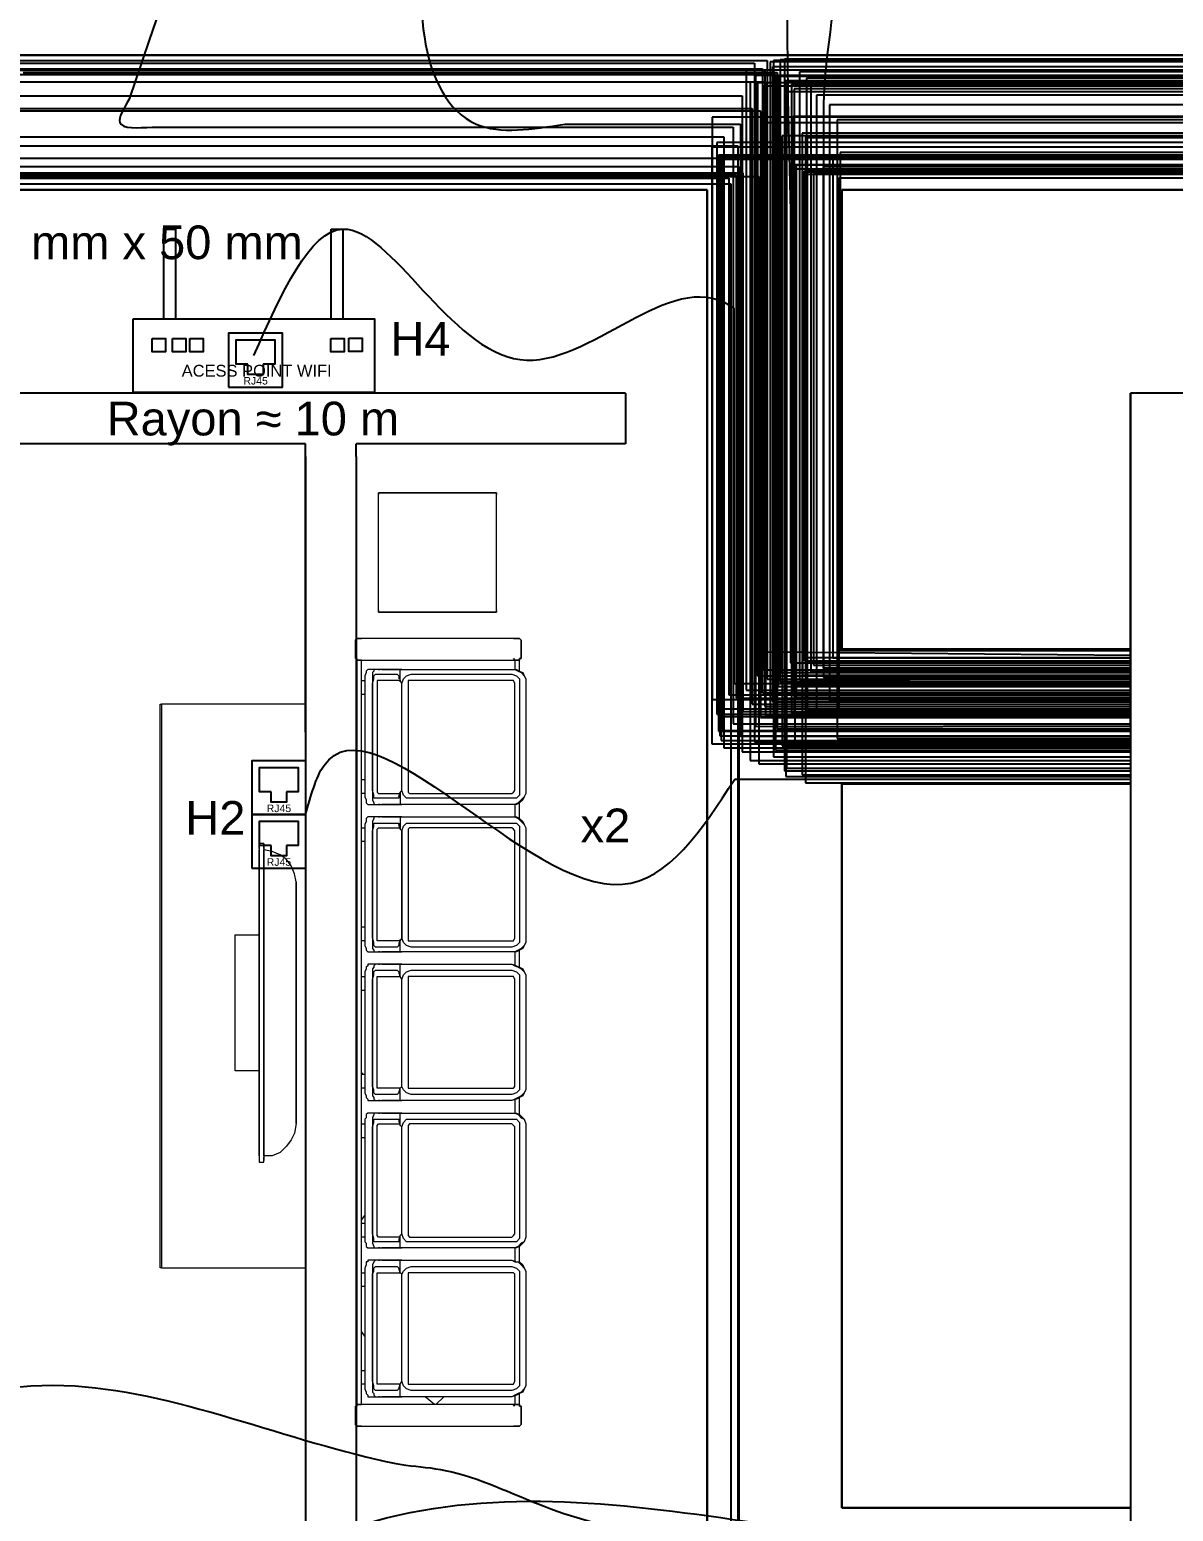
# Model space of a CAD drawing. Header units: metres. Extents: x 131 to 1703, y 190 to 2058.
# Drawn here: x 1481.935 to 1485.332, y 1995.374 to 1999.772 of the extents above; entities that cross this region are included whole.
import ezdxf

# ---------------------------------------------------------------- set-up
doc = ezdxf.new("R2010")
doc.units = ezdxf.units.M
for name, color, linetype in [('Cables des caméras IP', 3, 'Continuous'), ('Cables Lecteur de badge et autres', 7, 'Continuous'), ("Cables Point D'access", 7, 'Continuous'), ('Cables RJ45', 7, 'Continuous'), ('Mobilier', 7, 'Continuous'), ('Murs', 7, 'Continuous'), ("Point D'access Wi-FI", 7, 'Continuous'), ('Prise RJ45', 7, 'Continuous')]:
    doc.layers.add(name, color=color, linetype=linetype)
doc.layers.add('Chemin de cable', color=7, linetype='Continuous', lineweight=30)
doc.styles.get("Standard").update_dxf_attribs({"font": 'arial.ttf'})

# ---------------------------------------------------------------- blocks, each defined once
blk = doc.blocks.new('Television 1')
at = {"layer": 'Mobilier', "lineweight": 9}
for points in [[(4.5444, 9.0129), (4.5427, 9.0129), (4.5427, 9.5995), (4.5444, 9.5995), (4.5444, 9.0129), (4.6944, 9.0129), (4.6944, 9.5995), (4.5444, 9.5995)], [(4.651, 9.4545), (4.646, 9.4545)], [(4.646, 9.4495), (4.646, 9.4512), (4.646, 9.4529), (4.646, 9.4545), (4.646, 9.4529), (4.646, 9.4512), (4.646, 9.4495), (4.646, 9.1279), (4.646, 9.1262), (4.646, 9.1245), (4.646, 9.1229), (4.651, 9.1229), (4.651, 9.1245), (4.651, 9.1262), (4.651, 9.1279), (4.651, 9.1262), (4.651, 9.1245)], [(4.646, 9.1295), (4.646, 9.4479)], [(4.646, 9.4479), (4.646, 9.4479)], [(4.651, 9.4495), (4.651, 9.4512), (4.651, 9.4529), (4.651, 9.4545), (4.651, 9.4529), (4.651, 9.4512), (4.651, 9.4495), (4.651, 9.1279)], [(4.6844, 9.4145), (4.6827, 9.4229), (4.6794, 9.4312), (4.6744, 9.4379), (4.6677, 9.4429), (4.6594, 9.4462), (4.651, 9.4479)], [(4.646, 9.1479), (4.646, 9.4295)], [(4.646, 9.2179), (4.621, 9.2179), (4.621, 9.3595), (4.646, 9.3595)], [(4.6844, 9.1629), (4.6827, 9.1529), (4.6794, 9.1462), (4.6744, 9.1395), (4.6677, 9.1329), (4.6594, 9.1295), (4.651, 9.1295)], [(4.646, 9.1295), (4.646, 9.1295)], [(4.646, 9.1279), (4.646, 9.1262), (4.646, 9.1245)]]:
    blk.add_lwpolyline(points, dxfattribs=at)
for points in [[(4.651, 9.4479), (4.651, 9.1295)], [(4.6844, 9.4145), (4.6844, 9.1629)]]:
    blk.add_lwpolyline(points, close=True, dxfattribs=at)
blk = doc.blocks.new('longue chaise')
at = {"layer": 'Mobilier', "lineweight": 9}
for points in [[(1455.1709, 2001.4745), (1455.1709, 2001.4729), (1455.2975, 2001.4729), (1455.2975, 2001.6012), (1455.1709, 2001.6012), (1455.1709, 2001.5995)], [(1455.2975, 2001.4745), (1455.2975, 2001.4729), (1455.1709, 2001.4729), (1455.1709, 2001.6012), (1455.2975, 2001.6012), (1455.2975, 2001.5995)], [(1455.1459, 2001.4412), (1455.1459, 2001.4245), (1455.1459, 2001.4412), (1455.1459, 2001.4429), (1455.1475, 2001.4445), (1455.1492, 2001.4445), (1455.1509, 2001.4445), (1455.1525, 2001.4445), (1455.1509, 2001.4445), (1455.1492, 2001.4445), (1455.1475, 2001.4445), (1455.1459, 2001.4429), (1455.1459, 2001.4412), (1455.1459, 2001.4245), (1455.1459, 2001.4229), (1455.1475, 2001.4229), (1455.1475, 2001.4212), (1455.1492, 2001.4212), (1455.1509, 2001.4212), (1455.1525, 2001.4212), (1455.1509, 2001.4212), (1455.1525, 2001.4212), (1455.1575, 2001.4212), (1455.1642, 2001.4212), (1455.1675, 2001.4212), (1455.2459, 2001.4212), (1455.2542, 2001.4212), (1455.2559, 2001.4212), (1455.3109, 2001.4212), (1455.3159, 2001.4212), (1455.3192, 2001.4212), (1455.3209, 2001.4212)], [(1455.3192, 2001.4445), (1455.3175, 2001.4445), (1455.3125, 2001.4445), (1455.3109, 2001.4445), (1455.2559, 2001.4445), (1455.2475, 2001.4445), (1455.2459, 2001.4445), (1455.1675, 2001.4445), (1455.1609, 2001.4445), (1455.1542, 2001.4445), (1455.1509, 2001.4445)], [(1455.3242, 2001.4412), (1455.3242, 2001.4245), (1455.3242, 2001.4229), (1455.3225, 2001.4229), (1455.3225, 2001.4212), (1455.3209, 2001.4212), (1455.3192, 2001.4212), (1455.3175, 2001.4212), (1455.3159, 2001.4229), (1455.3175, 2001.4212), (1455.3192, 2001.4212), (1455.3209, 2001.4212), (1455.3225, 2001.4212), (1455.3225, 2001.4229), (1455.3242, 2001.4229), (1455.3242, 2001.4245), (1455.3242, 2001.4412), (1455.3242, 2001.4429), (1455.3225, 2001.4445), (1455.3209, 2001.4445), (1455.3192, 2001.4445), (1455.3175, 2001.4445), (1455.3159, 2001.4445), (1455.3175, 2001.4445), (1455.3192, 2001.4445), (1455.3209, 2001.4445), (1455.3225, 2001.4445), (1455.3242, 2001.4429), (1455.3242, 2001.4412), (1455.3242, 2001.4245)], [(1455.1492, 2001.4212), (1455.1475, 2001.4212), (1455.1475, 2001.4229), (1455.1459, 2001.4229), (1455.1459, 2001.4245)], [(1455.3209, 2000.6212), (1455.3192, 2000.6212), (1455.3175, 2000.6212), (1455.3125, 2000.6212), (1455.3109, 2000.6212), (1455.2559, 2000.6212), (1455.2475, 2000.6212), (1455.2459, 2000.6212), (1455.1675, 2000.6212), (1455.1609, 2000.6212), (1455.1542, 2000.6212), (1455.1509, 2000.6212), (1455.1525, 2000.6212), (1455.1525, 2001.4212), (1455.1509, 2001.4212), (1455.1492, 2001.4212), (1455.1475, 2001.4212), (1455.1475, 2000.6212), (1455.1492, 2000.6212), (1455.1509, 2000.6212), (1455.1525, 2000.6212), (1455.1509, 2000.6212), (1455.1492, 2000.6212)], [(1455.3225, 2001.4095), (1455.3225, 2001.4212), (1455.3209, 2001.4212), (1455.3192, 2001.4212), (1455.3175, 2001.4212), (1455.3175, 2001.4112)], [(1455.1559, 2001.3845), (1455.1525, 2001.3845), (1455.1525, 2001.3995), (1455.1559, 2001.3995)], [(1455.1875, 2001.4112), (1455.1909, 2001.4112), (1455.1942, 2001.4112), (1455.1675, 2001.4112), (1455.1592, 2001.4112), (1455.1575, 2001.4095), (1455.1575, 2001.4079), (1455.1559, 2001.4045), (1455.1559, 2001.4012), (1455.1559, 2001.3962), (1455.1559, 2001.2812), (1455.1559, 2001.2779), (1455.1559, 2001.2745), (1455.1575, 2001.2712), (1455.1575, 2001.2679), (1455.1592, 2001.2662), (1455.1675, 2001.2662), (1455.1942, 2001.2662), (1455.1909, 2001.2662), (1455.1875, 2001.2662)], [(1455.1675, 2001.4112), (1455.1659, 2001.4112), (1455.1659, 2001.4095), (1455.1642, 2001.4079), (1455.1642, 2001.4045), (1455.1642, 2001.4012), (1455.1642, 2001.3962), (1455.1642, 2001.2812), (1455.1642, 2001.3962), (1455.1659, 2001.4012), (1455.1659, 2001.4045), (1455.1675, 2001.4062), (1455.1909, 2001.4062), (1455.1925, 2001.4045), (1455.1925, 2001.4012)], [(1455.1925, 2001.4045), (1455.1942, 2001.3995), (1455.1709, 2001.3995), (1455.1692, 2001.3995), (1455.1692, 2001.3962), (1455.1692, 2001.2812), (1455.1692, 2001.2795), (1455.1709, 2001.2779), (1455.1942, 2001.2779), (1455.1942, 2001.2795), (1455.1959, 2001.2812), (1455.1959, 2001.3962), (1455.1942, 2001.3995)], [(1455.1959, 2001.4112), (1455.1909, 2001.4112), (1455.1842, 2001.4112), (1455.1792, 2001.4112), (1455.1742, 2001.4112), (1455.1709, 2001.4112), (1455.1725, 2001.4112)], [(1455.1742, 2001.4112), (1455.1775, 2001.4112), (1455.1825, 2001.4112), (1455.1842, 2001.4112), (1455.1859, 2001.4112)], [(1455.1825, 2001.4112), (1455.1792, 2001.4112), (1455.1809, 2001.4112), (1455.1842, 2001.4112), (1455.1875, 2001.4112), (1455.1909, 2001.4112), (1455.1959, 2001.4112), (1455.3142, 2001.4112), (1455.3175, 2001.4112), (1455.3209, 2001.4095), (1455.3242, 2001.4079), (1455.3275, 2001.4045), (1455.3292, 2001.4012), (1455.3292, 2001.3962), (1455.3292, 2001.2812), (1455.3292, 2001.2779), (1455.3275, 2001.2745), (1455.3259, 2001.2712), (1455.3225, 2001.2679), (1455.3192, 2001.2662), (1455.3142, 2001.2662)], [(1455.1942, 2001.3979), (1455.1942, 2001.4112)], [(1455.3142, 2001.4112), (1455.3192, 2001.4112), (1455.3225, 2001.4095), (1455.3259, 2001.4079), (1455.3275, 2001.4045), (1455.3292, 2001.4012), (1455.3292, 2001.3962), (1455.3292, 2001.2812), (1455.3292, 2001.2779), (1455.3275, 2001.2745), (1455.3242, 2001.2712), (1455.3209, 2001.2679), (1455.3175, 2001.2662), (1455.3142, 2001.2662), (1455.1959, 2001.2662)], [(1455.3142, 2001.4112), (1455.3142, 2001.4112)], [(1455.1559, 2001.2779), (1455.1525, 2001.2779), (1455.1525, 2001.2929), (1455.1559, 2001.2929)], [(1455.1925, 2001.2762), (1455.1925, 2001.2745), (1455.1925, 2001.2729), (1455.1909, 2001.2729), (1455.1675, 2001.2729), (1455.1659, 2001.2729), (1455.1659, 2001.2762), (1455.1642, 2001.2812), (1455.1642, 2001.2779), (1455.1642, 2001.2745), (1455.1642, 2001.2712), (1455.1659, 2001.2679), (1455.1659, 2001.2662), (1455.1675, 2001.2662)], [(1455.1925, 2001.2745), (1455.1942, 2001.2795), (1455.1942, 2001.2662)], [(1455.3225, 2001.2495), (1455.3225, 2001.2695)], [(1455.1875, 2001.2529), (1455.1909, 2001.2529), (1455.1942, 2001.2529), (1455.1675, 2001.2529), (1455.1592, 2001.2529), (1455.1575, 2001.2512), (1455.1575, 2001.2479), (1455.1559, 2001.2445), (1455.1559, 2001.2412), (1455.1559, 2001.2379), (1455.1559, 2001.1229), (1455.1559, 2001.1179), (1455.1559, 2001.1145), (1455.1575, 2001.1112), (1455.1575, 2001.1095), (1455.1592, 2001.1079), (1455.1675, 2001.1079), (1455.1942, 2001.1079), (1455.1909, 2001.1079), (1455.1875, 2001.1079)], [(1455.1675, 2001.2529), (1455.1659, 2001.2529), (1455.1659, 2001.2512), (1455.1642, 2001.2479), (1455.1642, 2001.2445), (1455.1642, 2001.2412), (1455.1642, 2001.2379), (1455.1642, 2001.1229), (1455.1642, 2001.2379), (1455.1659, 2001.2429), (1455.1659, 2001.2462), (1455.1675, 2001.2462), (1455.1909, 2001.2462), (1455.1925, 2001.2462), (1455.1925, 2001.2445), (1455.1925, 2001.2429)], [(1455.1725, 2001.2662), (1455.1709, 2001.2662), (1455.1742, 2001.2662), (1455.1792, 2001.2662), (1455.1842, 2001.2662), (1455.1909, 2001.2662), (1455.1959, 2001.2662), (1455.1909, 2001.2662), (1455.1875, 2001.2662), (1455.1842, 2001.2662), (1455.1809, 2001.2662), (1455.1792, 2001.2662), (1455.1825, 2001.2662)], [(1455.1959, 2001.2529), (1455.1909, 2001.2529), (1455.1842, 2001.2529), (1455.1792, 2001.2529), (1455.1742, 2001.2529), (1455.1709, 2001.2529), (1455.1725, 2001.2529)], [(1455.1859, 2001.2662), (1455.1842, 2001.2662), (1455.1825, 2001.2662), (1455.1775, 2001.2662), (1455.1742, 2001.2662)], [(1455.1742, 2001.2529), (1455.1775, 2001.2529), (1455.1825, 2001.2529), (1455.1842, 2001.2529), (1455.1859, 2001.2529)], [(1455.1825, 2001.2529), (1455.1792, 2001.2529), (1455.1809, 2001.2529), (1455.1842, 2001.2529), (1455.1875, 2001.2529), (1455.1909, 2001.2529), (1455.1959, 2001.2529), (1455.3142, 2001.2529), (1455.3175, 2001.2529), (1455.3209, 2001.2512), (1455.3242, 2001.2479), (1455.3275, 2001.2445), (1455.3292, 2001.2412), (1455.3292, 2001.2379), (1455.3292, 2001.1229), (1455.3292, 2001.1179), (1455.3275, 2001.1145), (1455.3259, 2001.1112), (1455.3225, 2001.1095), (1455.3192, 2001.1079), (1455.3142, 2001.1079)], [(1455.1942, 2001.2529), (1455.1942, 2001.2395), (1455.1925, 2001.2445)], [(1455.3142, 2001.2529), (1455.3192, 2001.2529), (1455.3225, 2001.2512), (1455.3259, 2001.2479), (1455.3275, 2001.2445), (1455.3292, 2001.2412), (1455.3292, 2001.2379), (1455.3292, 2001.1229), (1455.3292, 2001.1179), (1455.3275, 2001.1145), (1455.3242, 2001.1112), (1455.3209, 2001.1095), (1455.3175, 2001.1079), (1455.3142, 2001.1079), (1455.1959, 2001.1079)], [(1455.3142, 2001.2662), (1455.3142, 2001.2662)], [(1455.3142, 2001.2529), (1455.3142, 2001.2529)], [(1455.3175, 2001.2662), (1455.3175, 2001.2529)], [(1455.1559, 2001.2262), (1455.1525, 2001.2262), (1455.1525, 2001.2412), (1455.1559, 2001.2412)], [(1455.1925, 2001.1145), (1455.1942, 2001.1195), (1455.1709, 2001.1195), (1455.1692, 2001.1195), (1455.1692, 2001.1229), (1455.1692, 2001.2379), (1455.1692, 2001.2395), (1455.1709, 2001.2412), (1455.1942, 2001.2412), (1455.1942, 2001.2395), (1455.1959, 2001.2379), (1455.1959, 2001.1229), (1455.1942, 2001.1195)], [(1455.1559, 2001.1195), (1455.1525, 2001.1195), (1455.1525, 2001.1345), (1455.1559, 2001.1345)], [(1455.1925, 2001.1179), (1455.1925, 2001.1145), (1455.1909, 2001.1129), (1455.1675, 2001.1129), (1455.1659, 2001.1145), (1455.1659, 2001.1179), (1455.1642, 2001.1229), (1455.1642, 2001.1179), (1455.1642, 2001.1145), (1455.1642, 2001.1112), (1455.1659, 2001.1095), (1455.1659, 2001.1079), (1455.1675, 2001.1079)], [(1455.1942, 2001.1079), (1455.1942, 2001.1212)], [(1455.3225, 2001.0912), (1455.3225, 2001.1095)], [(1455.1875, 2001.0945), (1455.1909, 2001.0945), (1455.1942, 2001.0945), (1455.1675, 2001.0945), (1455.1592, 2001.0945), (1455.1592, 2001.0929), (1455.1575, 2001.0912), (1455.1575, 2001.0895), (1455.1559, 2001.0862), (1455.1559, 2001.0829), (1455.1559, 2001.0779), (1455.1559, 2000.9629), (1455.1559, 2000.9595), (1455.1559, 2000.9562), (1455.1575, 2000.9529), (1455.1575, 2000.9512), (1455.1592, 2000.9495), (1455.1592, 2000.9479), (1455.1675, 2000.9479), (1455.1942, 2000.9479), (1455.1909, 2000.9479), (1455.1875, 2000.9479)], [(1455.1675, 2001.0945), (1455.1659, 2001.0929), (1455.1659, 2001.0912), (1455.1642, 2001.0895), (1455.1642, 2001.0862), (1455.1642, 2001.0829), (1455.1642, 2001.0779), (1455.1642, 2000.9629), (1455.1642, 2001.0779), (1455.1659, 2001.0829), (1455.1659, 2001.0862), (1455.1675, 2001.0879), (1455.1909, 2001.0879), (1455.1925, 2001.0862), (1455.1925, 2001.0845)], [(1455.1925, 2000.9562), (1455.1942, 2000.9612), (1455.1709, 2000.9612), (1455.1692, 2000.9612), (1455.1692, 2000.9629), (1455.1692, 2001.0779), (1455.1692, 2001.0812), (1455.1709, 2001.0812), (1455.1942, 2001.0812), (1455.1942, 2001.0945)], [(1455.1725, 2001.1079), (1455.1709, 2001.1079), (1455.1742, 2001.1079), (1455.1792, 2001.1079), (1455.1842, 2001.1079), (1455.1909, 2001.1079), (1455.1959, 2001.1079), (1455.1909, 2001.1079), (1455.1875, 2001.1079), (1455.1842, 2001.1079), (1455.1809, 2001.1079), (1455.1792, 2001.1079), (1455.1825, 2001.1079)], [(1455.1959, 2001.0945), (1455.1909, 2001.0945), (1455.1842, 2001.0945), (1455.1792, 2001.0945), (1455.1742, 2001.0945), (1455.1709, 2001.0945), (1455.1725, 2001.0945)], [(1455.1859, 2001.1079), (1455.1842, 2001.1079), (1455.1825, 2001.1079), (1455.1775, 2001.1079), (1455.1742, 2001.1079)], [(1455.1742, 2001.0945), (1455.1775, 2001.0945), (1455.1825, 2001.0945), (1455.1842, 2001.0945), (1455.1859, 2001.0945)], [(1455.1825, 2001.0945), (1455.1792, 2001.0945), (1455.1809, 2001.0945), (1455.1842, 2001.0945), (1455.1875, 2001.0945), (1455.1909, 2001.0945), (1455.1959, 2001.0945), (1455.3142, 2001.0945), (1455.3175, 2001.0929), (1455.3209, 2001.0912), (1455.3242, 2001.0895), (1455.3275, 2001.0862), (1455.3292, 2001.0829), (1455.3292, 2001.0779), (1455.3292, 2000.9629), (1455.3292, 2000.9595), (1455.3275, 2000.9562), (1455.3259, 2000.9529), (1455.3225, 2000.9512), (1455.3192, 2000.9495), (1455.3142, 2000.9479)], [(1455.3142, 2001.0945), (1455.3192, 2001.0929), (1455.3225, 2001.0912), (1455.3259, 2001.0895), (1455.3275, 2001.0862), (1455.3292, 2001.0829), (1455.3292, 2001.0779), (1455.3292, 2000.9629), (1455.3292, 2000.9595), (1455.3275, 2000.9562), (1455.3242, 2000.9529), (1455.3209, 2000.9512), (1455.3175, 2000.9495), (1455.3142, 2000.9479), (1455.1959, 2000.9479)], [(1455.3142, 2001.1079), (1455.3142, 2001.1079)], [(1455.3142, 2001.0945), (1455.3142, 2001.0945)], [(1455.3175, 2001.1079), (1455.3175, 2001.0929)], [(1455.1559, 2001.0662), (1455.1525, 2001.0662), (1455.1525, 2001.0812), (1455.1559, 2001.0812)], [(1455.1942, 2000.9479), (1455.1942, 2000.9612), (1455.1959, 2000.9629), (1455.1959, 2001.0779), (1455.1942, 2001.0812), (1455.1925, 2001.0862)], [(1455.1559, 2000.9612), (1455.1525, 2000.9612), (1455.1525, 2000.9762), (1455.1559, 2000.9762)], [(1455.1925, 2000.9579), (1455.1925, 2000.9562), (1455.1909, 2000.9545), (1455.1675, 2000.9545), (1455.1659, 2000.9562), (1455.1659, 2000.9595), (1455.1642, 2000.9629), (1455.1642, 2000.9595), (1455.1642, 2000.9562), (1455.1642, 2000.9529), (1455.1659, 2000.9512), (1455.1659, 2000.9495), (1455.1675, 2000.9479)], [(1455.3225, 2000.9329), (1455.3225, 2000.9512)], [(1455.1875, 2000.9345), (1455.1909, 2000.9345), (1455.1942, 2000.9345), (1455.1675, 2000.9345), (1455.1592, 2000.9345), (1455.1575, 2000.9329), (1455.1575, 2000.9295), (1455.1559, 2000.9279), (1455.1559, 2000.9229), (1455.1559, 2000.9195), (1455.1559, 2000.8046), (1455.1559, 2000.8012), (1455.1559, 2000.7962), (1455.1575, 2000.7946), (1455.1575, 2000.7912), (1455.1592, 2000.7896), (1455.1675, 2000.7896), (1455.1942, 2000.7896), (1455.1909, 2000.7896), (1455.1875, 2000.7896)], [(1455.1675, 2000.9345), (1455.1659, 2000.9345), (1455.1659, 2000.9329), (1455.1642, 2000.9295), (1455.1642, 2000.9279), (1455.1642, 2000.9229), (1455.1642, 2000.9195), (1455.1642, 2000.8046), (1455.1642, 2000.9195), (1455.1659, 2000.9245), (1455.1659, 2000.9279), (1455.1675, 2000.9279), (1455.1909, 2000.9279), (1455.1925, 2000.9279), (1455.1925, 2000.9245)], [(1455.1725, 2000.9479), (1455.1709, 2000.9479), (1455.1742, 2000.9479), (1455.1792, 2000.9479), (1455.1842, 2000.9479), (1455.1909, 2000.9479), (1455.1959, 2000.9479), (1455.1909, 2000.9479), (1455.1875, 2000.9479), (1455.1842, 2000.9479), (1455.1809, 2000.9479), (1455.1792, 2000.9479), (1455.1825, 2000.9479)], [(1455.1959, 2000.9345), (1455.1909, 2000.9345), (1455.1842, 2000.9345), (1455.1792, 2000.9345), (1455.1742, 2000.9345), (1455.1709, 2000.9345), (1455.1725, 2000.9345)], [(1455.1859, 2000.9479), (1455.1842, 2000.9479), (1455.1825, 2000.9479), (1455.1775, 2000.9479), (1455.1742, 2000.9479)], [(1455.1742, 2000.9345), (1455.1775, 2000.9345), (1455.1825, 2000.9345), (1455.1842, 2000.9345), (1455.1859, 2000.9345)], [(1455.1825, 2000.9345), (1455.1792, 2000.9345), (1455.1809, 2000.9345), (1455.1842, 2000.9345), (1455.1875, 2000.9345), (1455.1909, 2000.9345), (1455.1959, 2000.9345), (1455.3142, 2000.9345), (1455.3175, 2000.9345), (1455.3209, 2000.9329), (1455.3242, 2000.9295), (1455.3275, 2000.9279), (1455.3292, 2000.9229), (1455.3292, 2000.9195), (1455.3292, 2000.8046), (1455.3292, 2000.8012), (1455.3275, 2000.7962), (1455.3259, 2000.7946), (1455.3225, 2000.7912), (1455.3192, 2000.7896), (1455.3142, 2000.7896)], [(1455.1942, 2000.9212), (1455.1942, 2000.9345)], [(1455.3142, 2000.9345), (1455.3192, 2000.9345), (1455.3225, 2000.9329), (1455.3259, 2000.9295), (1455.3275, 2000.9279), (1455.3292, 2000.9229), (1455.3292, 2000.9195), (1455.3292, 2000.8046), (1455.3292, 2000.8012), (1455.3275, 2000.7962), (1455.3242, 2000.7946), (1455.3209, 2000.7912), (1455.3175, 2000.7896), (1455.3142, 2000.7896), (1455.1959, 2000.7896)], [(1455.3142, 2000.9479), (1455.3142, 2000.9479)], [(1455.3142, 2000.9345), (1455.3142, 2000.9345)], [(1455.3175, 2000.9495), (1455.3175, 2000.9345)], [(1455.1559, 2000.9079), (1455.1525, 2000.9079), (1455.1525, 2000.9229), (1455.1559, 2000.9229)], [(1455.1925, 2000.7962), (1455.1942, 2000.8012), (1455.1709, 2000.8012), (1455.1692, 2000.8029), (1455.1692, 2000.8046), (1455.1692, 2000.9195), (1455.1692, 2000.9212), (1455.1709, 2000.9229), (1455.1942, 2000.9229)], [(1455.1942, 2000.8012), (1455.1942, 2000.8029), (1455.1959, 2000.8046), (1455.1959, 2000.9195), (1455.1942, 2000.9212), (1455.1942, 2000.9229), (1455.1925, 2000.9279)], [(1455.1559, 2000.8012), (1455.1525, 2000.8012), (1455.1525, 2000.8162), (1455.1559, 2000.8162)], [(1455.1925, 2000.7996), (1455.1925, 2000.7962), (1455.1909, 2000.7962), (1455.1675, 2000.7962), (1455.1659, 2000.7962), (1455.1659, 2000.7996), (1455.1642, 2000.8046), (1455.1642, 2000.8012), (1455.1642, 2000.7962), (1455.1642, 2000.7946), (1455.1659, 2000.7912), (1455.1659, 2000.7896), (1455.1675, 2000.7896)], [(1455.1942, 2000.7896), (1455.1942, 2000.8029)], [(1455.3225, 2000.7729), (1455.3225, 2000.7912)], [(1455.1875, 2000.7762), (1455.1909, 2000.7762), (1455.1942, 2000.7762), (1455.1675, 2000.7762), (1455.1592, 2000.7762), (1455.1592, 2000.7746), (1455.1575, 2000.7746), (1455.1575, 2000.7712), (1455.1559, 2000.7679), (1455.1559, 2000.7646), (1455.1559, 2000.7612), (1455.1559, 2000.6462), (1455.1559, 2000.6412), (1455.1559, 2000.6379), (1455.1575, 2000.6346), (1455.1575, 2000.6329), (1455.1592, 2000.6312), (1455.1592, 2000.6296), (1455.1675, 2000.6296), (1455.1942, 2000.6296), (1455.1909, 2000.6296), (1455.1875, 2000.6296)], [(1455.1675, 2000.7762), (1455.1659, 2000.7746), (1455.1642, 2000.7712), (1455.1642, 2000.7679), (1455.1642, 2000.7646), (1455.1642, 2000.7612), (1455.1642, 2000.6462), (1455.1642, 2000.7612), (1455.1659, 2000.7646), (1455.1659, 2000.7679), (1455.1675, 2000.7696), (1455.1909, 2000.7696), (1455.1925, 2000.7679), (1455.1925, 2000.7662)], [(1455.1925, 2000.6379), (1455.1942, 2000.6429), (1455.1709, 2000.6429), (1455.1692, 2000.6429), (1455.1692, 2000.6462), (1455.1692, 2000.7612), (1455.1692, 2000.7629), (1455.1709, 2000.7629), (1455.1942, 2000.7629), (1455.1942, 2000.7762)], [(1455.1725, 2000.7896), (1455.1709, 2000.7896), (1455.1742, 2000.7896), (1455.1792, 2000.7896), (1455.1842, 2000.7896), (1455.1909, 2000.7896), (1455.1959, 2000.7896), (1455.1909, 2000.7896), (1455.1875, 2000.7896), (1455.1842, 2000.7896), (1455.1809, 2000.7896), (1455.1792, 2000.7896), (1455.1825, 2000.7896)], [(1455.1959, 2000.7762), (1455.1909, 2000.7762), (1455.1842, 2000.7762), (1455.1792, 2000.7762), (1455.1742, 2000.7762), (1455.1709, 2000.7762), (1455.1725, 2000.7762)], [(1455.1859, 2000.7896), (1455.1842, 2000.7896), (1455.1825, 2000.7896), (1455.1775, 2000.7896), (1455.1742, 2000.7896)], [(1455.1742, 2000.7762), (1455.1775, 2000.7762), (1455.1825, 2000.7762), (1455.1842, 2000.7762), (1455.1859, 2000.7762)], [(1455.1825, 2000.7762), (1455.1792, 2000.7762), (1455.1809, 2000.7762), (1455.1842, 2000.7762), (1455.1875, 2000.7762), (1455.1909, 2000.7762), (1455.1959, 2000.7762), (1455.3142, 2000.7762), (1455.3175, 2000.7746), (1455.3209, 2000.7746), (1455.3242, 2000.7712), (1455.3275, 2000.7679), (1455.3292, 2000.7646), (1455.3292, 2000.7612), (1455.3292, 2000.6462), (1455.3292, 2000.6412), (1455.3275, 2000.6379), (1455.3259, 2000.6346), (1455.3225, 2000.6329), (1455.3192, 2000.6312), (1455.3142, 2000.6296)], [(1455.3142, 2000.7762), (1455.3192, 2000.7746), (1455.3225, 2000.7746), (1455.3259, 2000.7712), (1455.3275, 2000.7679), (1455.3292, 2000.7646), (1455.3292, 2000.7612), (1455.3292, 2000.6462), (1455.3292, 2000.6412), (1455.3275, 2000.6379), (1455.3242, 2000.6346), (1455.3209, 2000.6329), (1455.3175, 2000.6312), (1455.3142, 2000.6296), (1455.1959, 2000.6296)], [(1455.3142, 2000.7896), (1455.3142, 2000.7896)], [(1455.3142, 2000.7762), (1455.3142, 2000.7762)], [(1455.3175, 2000.7896), (1455.3175, 2000.7746)], [(1455.1559, 2000.7479), (1455.1525, 2000.7479), (1455.1525, 2000.7629), (1455.1559, 2000.7629)], [(1455.1942, 2000.6296), (1455.1942, 2000.6429), (1455.1959, 2000.6462), (1455.1959, 2000.7612), (1455.1942, 2000.7629), (1455.1925, 2000.7679)], [(1455.1559, 2000.6429), (1455.1525, 2000.6429), (1455.1525, 2000.6579), (1455.1559, 2000.6579)], [(1455.1925, 2000.6396), (1455.1925, 2000.6379), (1455.1909, 2000.6362), (1455.1675, 2000.6362), (1455.1659, 2000.6379), (1455.1659, 2000.6412), (1455.1642, 2000.6462), (1455.1642, 2000.6412), (1455.1642, 2000.6379), (1455.1642, 2000.6346), (1455.1659, 2000.6329), (1455.1659, 2000.6312), (1455.1675, 2000.6296)], [(1455.3175, 2000.6312), (1455.3175, 2000.6212), (1455.3192, 2000.6212), (1455.3209, 2000.6212), (1455.3225, 2000.6212), (1455.3225, 2000.6329)], [(1455.1459, 2000.6162), (1455.1459, 2000.6012), (1455.1459, 2000.6162), (1455.1459, 2000.6179), (1455.1459, 2000.6196), (1455.1475, 2000.6196), (1455.1475, 2000.6212), (1455.1492, 2000.6212), (1455.1475, 2000.6212), (1455.1475, 2000.6196), (1455.1459, 2000.6196), (1455.1459, 2000.6179), (1455.1459, 2000.6162), (1455.1459, 2000.6012), (1455.1459, 2000.5996), (1455.1475, 2000.5979), (1455.1492, 2000.5979), (1455.1509, 2000.5979), (1455.1525, 2000.5979), (1455.1509, 2000.5979), (1455.1492, 2000.5979), (1455.1475, 2000.5979), (1455.1459, 2000.5996), (1455.1459, 2000.6012)], [(1455.1725, 2000.6296), (1455.1709, 2000.6296), (1455.1742, 2000.6296), (1455.1792, 2000.6296), (1455.1842, 2000.6296), (1455.1909, 2000.6296), (1455.1959, 2000.6296), (1455.1909, 2000.6296), (1455.1875, 2000.6296), (1455.1842, 2000.6296), (1455.1809, 2000.6296), (1455.1792, 2000.6296), (1455.1825, 2000.6296)], [(1455.1859, 2000.6296), (1455.1842, 2000.6296), (1455.1825, 2000.6296), (1455.1775, 2000.6296), (1455.1742, 2000.6296)], [(1455.3142, 2000.6296), (1455.3142, 2000.6296)], [(1455.3242, 2000.6012), (1455.3242, 2000.5996), (1455.3225, 2000.5979), (1455.3209, 2000.5979), (1455.3192, 2000.5979), (1455.3175, 2000.5979), (1455.3159, 2000.5979), (1455.3175, 2000.5979), (1455.3192, 2000.5979), (1455.3209, 2000.5979), (1455.3225, 2000.5979), (1455.3242, 2000.5996), (1455.3242, 2000.6012), (1455.3242, 2000.6162), (1455.3242, 2000.6179), (1455.3242, 2000.6196), (1455.3225, 2000.6196), (1455.3225, 2000.6212), (1455.3209, 2000.6212), (1455.3192, 2000.6212), (1455.3175, 2000.6212), (1455.3159, 2000.6196), (1455.3175, 2000.6212), (1455.3192, 2000.6212), (1455.3209, 2000.6212), (1455.3225, 2000.6212), (1455.3225, 2000.6196), (1455.3242, 2000.6196), (1455.3242, 2000.6179), (1455.3242, 2000.6162), (1455.3242, 2000.6012), (1455.3242, 2000.6162)], [(1455.1509, 2000.5979), (1455.1525, 2000.5979), (1455.1575, 2000.5979), (1455.1642, 2000.5979), (1455.1675, 2000.5979), (1455.2459, 2000.5979), (1455.2542, 2000.5979), (1455.2559, 2000.5979), (1455.3109, 2000.5979), (1455.3159, 2000.5979), (1455.3192, 2000.5979)]]:
    blk.add_lwpolyline(points, dxfattribs=at)
for points in [[(1455.3225, 2001.2812), (1455.3225, 2001.2762), (1455.3192, 2001.2729), (1455.3142, 2001.2729), (1455.2059, 2001.2729), (1455.2009, 2001.2729), (1455.1975, 2001.2762), (1455.1959, 2001.2812), (1455.1959, 2001.3962), (1455.1975, 2001.4012), (1455.2009, 2001.4045), (1455.2059, 2001.4062), (1455.3142, 2001.4062), (1455.3192, 2001.4045), (1455.3225, 2001.4012), (1455.3225, 2001.3962)], [(1455.3175, 2001.3962), (1455.3159, 2001.3995), (1455.3142, 2001.3995), (1455.2042, 2001.3995), (1455.2025, 2001.3995), (1455.2025, 2001.3962), (1455.2025, 2001.2812), (1455.2025, 2001.2795), (1455.2042, 2001.2779), (1455.3142, 2001.2779), (1455.3159, 2001.2795), (1455.3175, 2001.2812)], [(1455.3225, 2001.1229), (1455.3225, 2001.1179), (1455.3192, 2001.1145), (1455.3142, 2001.1129), (1455.2059, 2001.1129), (1455.2009, 2001.1145), (1455.1975, 2001.1179), (1455.1959, 2001.1229), (1455.1959, 2001.2379), (1455.1975, 2001.2429), (1455.2009, 2001.2462), (1455.2059, 2001.2462), (1455.3142, 2001.2462), (1455.3192, 2001.2462), (1455.3225, 2001.2429), (1455.3225, 2001.2379)], [(1455.3175, 2001.2379), (1455.3159, 2001.2395), (1455.3142, 2001.2412), (1455.2042, 2001.2412), (1455.2025, 2001.2395), (1455.2025, 2001.2379), (1455.2025, 2001.1229), (1455.2025, 2001.1195), (1455.2042, 2001.1195), (1455.3142, 2001.1195), (1455.3159, 2001.1195), (1455.3175, 2001.1229)], [(1455.3225, 2000.9629), (1455.3225, 2000.9595), (1455.3192, 2000.9562), (1455.3142, 2000.9545), (1455.2059, 2000.9545), (1455.2009, 2000.9562), (1455.1975, 2000.9595), (1455.1959, 2000.9629), (1455.1959, 2001.0779), (1455.1975, 2001.0829), (1455.2009, 2001.0862), (1455.2059, 2001.0879), (1455.3142, 2001.0879), (1455.3192, 2001.0862), (1455.3225, 2001.0829), (1455.3225, 2001.0779)], [(1455.3175, 2001.0779), (1455.3159, 2001.0812), (1455.3142, 2001.0812), (1455.2042, 2001.0812), (1455.2025, 2001.0812), (1455.2025, 2001.0779), (1455.2025, 2000.9629), (1455.2025, 2000.9612), (1455.2042, 2000.9612), (1455.3142, 2000.9612), (1455.3159, 2000.9612), (1455.3175, 2000.9629)], [(1455.3225, 2000.8046), (1455.3225, 2000.7996), (1455.3192, 2000.7962), (1455.3142, 2000.7962), (1455.2059, 2000.7962), (1455.2009, 2000.7962), (1455.1975, 2000.7996), (1455.1959, 2000.8046), (1455.1959, 2000.9195), (1455.1975, 2000.9245), (1455.2009, 2000.9279), (1455.2059, 2000.9279), (1455.3142, 2000.9279), (1455.3192, 2000.9279), (1455.3225, 2000.9245), (1455.3225, 2000.9195)], [(1455.3175, 2000.9195), (1455.3159, 2000.9212), (1455.3142, 2000.9229), (1455.2042, 2000.9229), (1455.2025, 2000.9212), (1455.2025, 2000.9195), (1455.2025, 2000.8046), (1455.2025, 2000.8029), (1455.2042, 2000.8012), (1455.3142, 2000.8012), (1455.3159, 2000.8029), (1455.3175, 2000.8046)], [(1455.3225, 2000.6462), (1455.3225, 2000.6412), (1455.3192, 2000.6379), (1455.3142, 2000.6362), (1455.2059, 2000.6362), (1455.2009, 2000.6379), (1455.1975, 2000.6412), (1455.1959, 2000.6462), (1455.1959, 2000.7612), (1455.1975, 2000.7646), (1455.2009, 2000.7679), (1455.2059, 2000.7696), (1455.3142, 2000.7696), (1455.3192, 2000.7679), (1455.3225, 2000.7646), (1455.3225, 2000.7612)], [(1455.3175, 2000.7612), (1455.3159, 2000.7629), (1455.3142, 2000.7629), (1455.2042, 2000.7629), (1455.2025, 2000.7629), (1455.2025, 2000.7612), (1455.2025, 2000.6462), (1455.2025, 2000.6429), (1455.2042, 2000.6429), (1455.3142, 2000.6429), (1455.3159, 2000.6429), (1455.3175, 2000.6462)]]:
    blk.add_lwpolyline(points, close=True, dxfattribs=at)
at = {"layer": 'Mobilier', "color": 8, "lineweight": 9, "true_color": 0x787878}
for points in [[(1455.3225, 2001.2679), (1455.3242, 2001.2712)], [(1455.1542, 2000.9762), (1455.1525, 2000.9779)], [(1455.1525, 2000.8195), (1455.1559, 2000.8245)], [(1455.1559, 2000.6946), (1455.1525, 2000.6996)], [(1455.2309, 2000.6212), (1455.2209, 2000.6296)], [(1455.2325, 2000.6212), (1455.2409, 2000.6296)]]:
    blk.add_lwpolyline(points, dxfattribs=at)
blk = doc.blocks.new('PORT RJ45')
at = {"layer": 'Prise RJ45', "color": 30}
blk.add_line((130665.1, 190438.98), (130665.1, 190438.98), dxfattribs=at)
blk.add_lwpolyline([(130665.1, 190435.27), (130670.1, 190435.27), (130670.1, 190440.27), (130665.1, 190440.27)], close=True, dxfattribs=at)
for points in [[(130666.89, 190437.4), (130665.79, 190437.4), (130665.79, 190439.66), (130669.39, 190439.66), (130669.39, 190437.4), (130668.3, 190437.4)], [(130668.3, 190437.4), (130668.3, 190436.44), (130666.89, 190436.44), (130666.89, 190437.4)]]:
    blk.add_lwpolyline(points, dxfattribs=at)
blk.add_text('RJ45', height=0.7, dxfattribs=at).set_placement((130666.47, 190435.5))
blk = doc.blocks.new('ACCESS POINT')
at = {"layer": "Point D'access Wi-FI", "color": 6}
for p, q in [((130685.88, 190446.09), (130685.88, 190461.25)), ((130685.88, 190461.25), (130687.88, 190461.25)), ((130687.88, 190446.09), (130687.88, 190461.25)), ((130714.28, 190446.13), (130714.28, 190461.29)), ((130714.28, 190461.29), (130716.28, 190461.29)), ((130716.28, 190446.13), (130716.28, 190461.29))]:
    blk.add_line(p, q, dxfattribs=at)
for points in [[(130680.64, 190446.09), (130721.64, 190446.09), (130721.64, 190433.57), (130680.64, 190433.57)], [(130683.9, 190442.71), (130686.15, 190442.71), (130686.15, 190440.46), (130683.9, 190440.46)], [(130687.32, 190442.7), (130689.58, 190442.7), (130689.58, 190440.45), (130687.32, 190440.45)], [(130690.29, 190442.7), (130692.55, 190442.7), (130692.55, 190440.45), (130690.29, 190440.45)], [(130714.21, 190442.74), (130716.47, 190442.74), (130716.47, 190440.48), (130714.21, 190440.48)], [(130717.26, 190442.77), (130719.52, 190442.77), (130719.52, 190440.52), (130717.26, 190440.52)]]:
    blk.add_lwpolyline(points, close=True, dxfattribs=at)
blk.add_text('ACESS POINT WIFI', height=2, dxfattribs=at).set_placement((130688.89, 190436.26))

msp = doc.modelspace()

# ---------------------------------------------------------------- linework, layer by layer
at = {"layer": 'Cables des caméras IP', "color": 3}
for p, q in [((1484.2934, 1999.5324), (1484.2934, 1997.8486)), ((1496.2641, 1999.4569), (1484.2394, 1999.4569)), ((1484.2394, 1999.4569), (1484.2394, 1997.5364)), ((1508.4851, 1999.3437), (1484.2638, 1999.3437)), ((1484.2638, 1999.3437), (1484.2638, 1997.8856)), ((1484.2638, 1997.8856), (1485.205, 1997.8856)), ((1484.2934, 1997.8486), (1485.205, 1997.8486)), ((1484.2394, 1997.5364), (1485.205, 1997.5364))]:
    msp.add_line(p, q, dxfattribs=at)
msp.add_spline([(1484.1838, 2000.1926), (1484.2493, 2000.2268), (1484.2934, 1999.5531), (1484.2934, 1999.5324)], degree=3, dxfattribs=at)
at = {"layer": 'Cables Lecteur de badge et autres', "color": 1}
for p, q in [((1480.6222, 1999.6723), (1484.0882, 1999.6723)), ((1481.3683, 1999.6799), (1484.1261, 1999.6799)), ((1484.0882, 1999.6723), (1484.0882, 1997.6571)), ((1484.1261, 1999.6799), (1484.1261, 1997.8437)), ((1480.7363, 1999.65), (1484.1184, 1999.6517)), ((1480.8493, 1999.6554), (1484.1118, 1999.6554)), ((1481.5239, 1999.6386), (1484.1509, 1999.6386)), ((1481.9166, 1999.6445), (1484.1551, 1999.6445)), ((1484.1118, 1999.6554), (1484.1118, 1997.8037)), ((1484.1184, 1999.6517), (1484.1184, 1997.763)), ((1484.1509, 1999.6386), (1484.1509, 1997.633)), ((1484.1551, 1999.6445), (1484.1551, 1997.6977)), ((1498.5641, 1999.6204), (1484.1809, 1999.6204)), ((1484.1809, 1999.6204), (1484.1809, 1997.5556)), ((1507.4102, 1999.6282), (1484.2424, 1999.6282)), ((1484.2424, 1999.6282), (1484.2424, 1997.7427)), ((1475.6186, 1999.617), (1484.1204, 1999.617)), ((1476.0968, 1999.5757), (1484.0517, 1999.5757)), ((1484.0517, 1999.5757), (1484.0517, 1997.6281)), ((1484.0756, 1999.6139), (1484.0756, 1997.603)), ((1503.5478, 1999.6136), (1484.0969, 1999.6136)), ((1484.0969, 1999.6136), (1484.0969, 1997.8536)), ((1503.327, 1999.604), (1484.1134, 1999.604)), ((1484.1134, 1999.604), (1484.1134, 1997.8718)), ((1484.1204, 1999.617), (1484.1204, 1997.736)), ((1498.9572, 1999.5873), (1484.1837, 1999.5873)), ((1484.1837, 1999.5873), (1484.1837, 1997.5802)), ((1507.7787, 1999.6103), (1484.1978, 1999.6103)), ((1484.1978, 1999.6103), (1484.1978, 1997.7418)), ((1498.8178, 1999.596), (1484.2058, 1999.596)), ((1484.2058, 1999.596), (1484.2058, 1997.7448)), ((1503.6473, 1999.5144), (1484.2033, 1999.5144)), ((1484.2033, 1999.5144), (1484.2033, 1997.8049)), ((1487.7281, 1999.4563), (1484.1707, 1999.4563)), ((1484.1707, 1999.4563), (1484.1707, 1997.6458)), ((1487.8202, 1999.4645), (1484.2295, 1999.4645)), ((1484.2295, 1999.4645), (1484.2295, 1997.5602)), ((1487.6184, 1999.4509), (1484.2442, 1999.4509)), ((1484.2442, 1999.4509), (1484.2442, 1997.7531)), ((1479.83, 1999.4268), (1484.0386, 1999.4268)), ((1484.0386, 1999.4268), (1484.0386, 1995.2677)), ((1479.9203, 1999.3658), (1484.0417, 1999.3658)), ((1484.0417, 1999.3658), (1484.0417, 1995.1443)), ((1480.1453, 1999.3142), (1484.018, 1999.3142)), ((1484.018, 1999.3142), (1484.018, 1995.2467)), ((1484.1134, 1997.8718), (1485.205, 1997.8718)), ((1484.0969, 1997.8536), (1485.205, 1997.8536)), ((1484.1261, 1997.8437), (1485.205, 1997.8437)), ((1484.1118, 1997.8037), (1485.205, 1997.8037)), ((1484.2033, 1997.8049), (1485.205, 1997.8049)), ((1484.1184, 1997.763), (1485.205, 1997.763)), ((1484.1204, 1997.736), (1485.205, 1997.736)), ((1484.1978, 1997.7418), (1485.205, 1997.7418)), ((1484.2058, 1997.7448), (1485.205, 1997.7448)), ((1484.2424, 1997.7427), (1485.205, 1997.7427)), ((1484.2442, 1997.7531), (1485.205, 1997.7531)), ((1484.1551, 1997.6977), (1485.205, 1997.6977)), ((1484.0882, 1997.6571), (1485.205, 1997.6571)), ((1484.1707, 1997.6458), (1485.205, 1997.6458)), ((1484.0517, 1997.6281), (1485.205, 1997.6281)), ((1484.0756, 1997.603), (1485.205, 1997.603)), ((1484.1509, 1997.633), (1485.205, 1997.633)), ((1484.1809, 1997.5556), (1485.205, 1997.5556)), ((1484.1837, 1997.5802), (1485.205, 1997.5802)), ((1484.2295, 1997.5602), (1485.205, 1997.5602))]:
    msp.add_line(p, q, dxfattribs=at)
at = {"layer": "Cables Point D'access", "color": 212}
for p, q in [((1499.9973, 1999.6326), (1484.158, 1999.6326)), ((1484.158, 1999.6326), (1484.158, 1997.8225)), ((1484.0272, 1998.9448), (1484.0272, 1997.8317)), ((1484.0272, 1997.8317), (1485.205, 1997.8308)), ((1484.158, 1997.8225), (1485.205, 1997.8225))]:
    msp.add_line(p, q, dxfattribs=at)
msp.add_spline([(1482.6014, 1998.8046), (1482.8662, 1999.18), (1483.3918, 1998.7926), (1484.0147, 1998.9533), (1484.0272, 1998.9448)], degree=3, dxfattribs=at)
at = {"layer": 'Cables RJ45', "color": 30}
for p, q in [((1494.7335, 1999.6761), (1484.1348, 1999.6761)), ((1484.1348, 1999.6761), (1484.1348, 1997.7401)), ((1498.1448, 1999.6799), (1484.1448, 1999.6799)), ((1484.1448, 1999.6799), (1484.1448, 1997.6141)), ((1484.9132, 1999.682), (1484.1648, 1999.682)), ((1484.1648, 1999.682), (1484.1648, 1997.8644)), ((1495.6157, 1999.6839), (1484.1768, 1999.6839)), ((1484.1768, 1999.6839), (1484.1768, 1997.5717)), ((1498.9132, 1999.682), (1484.9132, 1999.682)), ((1485.7653, 1999.6517), (1484.0635, 1999.6517)), ((1484.0635, 1999.6517), (1484.0635, 1997.8119)), ((1485.7597, 1999.6355), (1484.0911, 1999.6355)), ((1484.0911, 1999.6355), (1484.0911, 1997.7034)), ((1485.7621, 1999.6618), (1484.1413, 1999.6618)), ((1484.1413, 1999.6618), (1484.1413, 1997.7765)), ((1485.3094, 1999.6468), (1484.2215, 1999.6468)), ((1484.2215, 1999.6468), (1484.2215, 1997.8423)), ((1503.3094, 1999.6468), (1485.3094, 1999.6468)), ((1497.1909, 1999.6143), (1484.2551, 1999.6143)), ((1484.2551, 1999.6143), (1484.2551, 1997.8663)), ((1485.7597, 1999.5779), (1484.272, 1999.5779)), ((1484.272, 1999.5779), (1484.272, 1997.745)), ((1481.6471, 1999.5381), (1483.8061, 1999.5381)), ((1483.8061, 1999.5381), (1484.0813, 1999.5381)), ((1484.0813, 1999.5381), (1484.0813, 1997.7698)), ((1485.752, 1999.549), (1484.3108, 1999.549)), ((1484.3108, 1999.549), (1484.3108, 1997.7795)), ((1477.6791, 1999.5314), (1483.7756, 1999.5314)), ((1483.5245, 1999.4914), (1483.7819, 1999.4914)), ((1483.7756, 1999.5314), (1484.1064, 1999.5314)), ((1483.7819, 1999.4914), (1484.0463, 1999.4914)), ((1503.4677, 1999.5122), (1483.9624, 1999.5122)), ((1483.9624, 1999.5122), (1483.9624, 1999.3718)), ((1484.0463, 1999.4914), (1484.0463, 1997.6753)), ((1484.1064, 1999.5314), (1484.1064, 1997.7305)), ((1485.9803, 1999.4952), (1484.1205, 1999.4952)), ((1484.1205, 1999.4952), (1484.1205, 1997.9248)), ((1486.1085, 1999.5043), (1484.3341, 1999.5043)), ((1484.3341, 1999.5043), (1484.3341, 1997.6684)), ((1476.7642, 1999.4534), (1483.7806, 1999.4534)), ((1482.2997, 1999.483), (1483.7829, 1999.483)), ((1483.7806, 1999.4534), (1483.9973, 1999.4534)), ((1483.7829, 1999.483), (1484.0251, 1999.483)), ((1483.9973, 1999.4534), (1483.9973, 1997.6406)), ((1484.0251, 1999.483), (1484.0251, 1997.7114)), ((1494.1561, 1999.4227), (1483.9611, 1999.4227)), ((1483.9611, 1999.4227), (1483.9611, 1999.3665)), ((1500.2995, 1999.4372), (1483.9759, 1999.4372)), ((1483.9759, 1999.4372), (1483.9759, 1999.3646)), ((1487.6552, 1999.407), (1484.3427, 1999.407)), ((1484.3427, 1999.407), (1484.3427, 1997.9293)), ((1477.0028, 1999.3904), (1484.1635, 1999.3904)), ((1483.9611, 1999.3665), (1483.9611, 1997.6524)), ((1483.9624, 1999.3718), (1483.9624, 1997.784)), ((1483.9759, 1999.3646), (1483.9759, 1997.7403)), ((1490.6771, 1999.3995), (1483.9817, 1999.3995)), ((1483.9817, 1999.3995), (1483.9817, 1999.3702)), ((1483.9817, 1999.3702), (1483.9817, 1997.69)), ((1502.8818, 1999.3972), (1483.9857, 1999.3972)), ((1483.9857, 1999.3972), (1483.9857, 1999.3739)), ((1483.9857, 1999.3739), (1483.9857, 1997.6757)), ((1488.2804, 1999.3947), (1483.9889, 1999.3947)), ((1483.9889, 1999.3947), (1483.9889, 1999.3752)), ((1483.9889, 1999.3752), (1483.9889, 1997.6618)), ((1502.0378, 1999.3901), (1483.9903, 1999.3901)), ((1483.9903, 1999.3901), (1483.9903, 1999.3779)), ((1483.9903, 1999.3779), (1483.9903, 1997.7561)), ((1499.6907, 1999.3886), (1483.9913, 1999.3886)), ((1483.9913, 1999.3886), (1483.9913, 1999.3754)), ((1483.9913, 1999.3754), (1483.9913, 1997.733)), ((1505.7315, 1999.3867), (1483.993, 1999.3867)), ((1483.993, 1999.3867), (1483.993, 1999.354)), ((1484.1635, 1999.3904), (1484.1635, 1997.8371)), ((1492.8837, 1999.3579), (1484.206, 1999.3579)), ((1484.206, 1999.3579), (1484.206, 1999.3116)), ((1491.2109, 1999.3708), (1484.2081, 1999.3708)), ((1484.2081, 1999.3708), (1484.2081, 1999.3499)), ((1504.8407, 1999.3695), (1484.2116, 1999.3695)), ((1484.2116, 1999.3695), (1484.2116, 1999.3228)), ((1484.8361, 1999.3644), (1484.2922, 1999.3644)), ((1484.2922, 1999.3644), (1484.2922, 1997.8779)), ((1508.3196, 1999.3953), (1484.3213, 1999.3953)), ((1484.3213, 1999.3953), (1484.3213, 1999.3953)), ((1484.3213, 1999.3953), (1484.3213, 1997.9075)), ((1506.8361, 1999.3644), (1484.8361, 1999.3644)), ((1476.0709, 1999.3308), (1484.0115, 1999.3308)), ((1478.5226, 1999.3424), (1484.0339, 1999.3424)), ((1479.5156, 1999.3473), (1484.0531, 1999.3473)), ((1480.7367, 1999.3364), (1484.1008, 1999.3364)), ((1483.993, 1999.354), (1483.993, 1997.6919)), ((1484.0115, 1999.3308), (1484.0115, 1997.798)), ((1484.0339, 1999.3424), (1484.0339, 1997.788)), ((1484.0531, 1999.3473), (1484.0531, 1997.7486)), ((1484.1008, 1999.3364), (1484.1008, 1997.593)), ((1484.2081, 1999.3499), (1484.2081, 1997.6549)), ((1484.2116, 1999.3228), (1484.2116, 1997.7906)), ((1498.9349, 1999.3486), (1484.2309, 1999.3486)), ((1484.2309, 1999.3486), (1484.2309, 1999.3197)), ((1484.2309, 1999.3197), (1484.2309, 1997.8562)), ((1490.0626, 1999.3525), (1484.2367, 1999.3525)), ((1484.2367, 1999.3525), (1484.2367, 1999.3193)), ((1484.2367, 1999.3193), (1484.2367, 1997.8985)), ((1497.3474, 1999.3423), (1484.2423, 1999.3423)), ((1484.2423, 1999.3423), (1484.2423, 1999.2634)), ((1507.8378, 1999.3314), (1484.3389, 1999.3314)), ((1484.3389, 1999.3314), (1484.3389, 1997.7553)), ((1484.206, 1999.3116), (1484.206, 1997.8275)), ((1484.1951, 1999.2337), (1484.1951, 1997.8929)), ((1484.2423, 1999.2634), (1484.2423, 1997.9089)), ((1484.1205, 1997.9248), (1485.205, 1997.9155)), ((1484.2423, 1997.9089), (1485.205, 1997.9089)), ((1484.3213, 1997.9075), (1485.205, 1997.9075)), ((1484.3427, 1997.9293), (1485.205, 1997.9293)), ((1484.1648, 1997.8644), (1485.205, 1997.8644)), ((1484.1951, 1997.8929), (1485.205, 1997.8929)), ((1484.2367, 1997.8985), (1485.205, 1997.8985)), ((1484.2551, 1997.8663), (1485.205, 1997.8663)), ((1484.2922, 1997.8779), (1485.205, 1997.8779)), ((1484.1635, 1997.8371), (1485.205, 1997.8371)), ((1484.206, 1997.8275), (1485.205, 1997.8275)), ((1484.2215, 1997.8423), (1485.205, 1997.8452)), ((1484.2309, 1997.8562), (1485.205, 1997.8562)), ((1483.9624, 1997.784), (1485.205, 1997.784)), ((1484.0115, 1997.798), (1485.205, 1997.798)), ((1484.0339, 1997.788), (1485.205, 1997.788)), ((1484.0635, 1997.8119), (1485.205, 1997.8119)), ((1484.1413, 1997.7765), (1485.205, 1997.7765)), ((1484.2116, 1997.7906), (1485.205, 1997.7906)), ((1484.3108, 1997.7795), (1485.205, 1997.7795)), ((1483.9759, 1997.7403), (1485.205, 1997.7403)), ((1483.9903, 1997.7561), (1485.205, 1997.7561)), ((1483.9913, 1997.733), (1485.205, 1997.733)), ((1484.0531, 1997.7486), (1485.205, 1997.7486)), ((1484.0813, 1997.7698), (1485.205, 1997.7698)), ((1484.1064, 1997.7305), (1485.205, 1997.7305)), ((1484.1348, 1997.7401), (1485.205, 1997.7401)), ((1484.272, 1997.745), (1485.205, 1997.745)), ((1484.3389, 1997.7553), (1485.205, 1997.7553)), ((1483.9817, 1997.69), (1485.205, 1997.69)), ((1483.993, 1997.6919), (1485.205, 1997.6919)), ((1484.0251, 1997.7114), (1485.205, 1997.7114)), ((1484.0911, 1997.7034), (1485.205, 1997.7055)), ((1483.9611, 1997.6524), (1485.205, 1997.6524)), ((1483.9857, 1997.6757), (1485.205, 1997.6757)), ((1483.9889, 1997.6618), (1485.205, 1997.6618)), ((1483.9973, 1997.6406), (1485.205, 1997.6406)), ((1484.0463, 1997.6753), (1485.205, 1997.6753)), ((1484.2081, 1997.6549), (1485.205, 1997.6549)), ((1484.3341, 1997.6684), (1485.205, 1997.6684)), ((1484.1448, 1997.6141), (1485.205, 1997.6141)), ((1484.1008, 1997.593), (1485.205, 1997.593)), ((1484.1768, 1997.5717), (1485.205, 1997.5717)), ((1484.0298, 1997.5478), (1485.205, 1997.5478))]:
    msp.add_line(p, q, dxfattribs=at)
for points in [[(1483.3182, 2004.1832), (1483.4697, 2004.1093), (1484.5644, 2004.0413), (1485.0462, 2002.5106), (1484.5665, 2001.6917), (1484.1951, 1999.2337)], [(1481.2144, 2002.639), (1481.5814, 2002.5474), (1481.9434, 2001.613), (1482.3303, 2001.2031), (1482.2314, 1999.5656)], [(1483.3112, 2000.3443), (1483.1472, 2000.1129), (1483.2619, 1999.4914), (1483.5245, 1999.4914)], [(1482.2314, 1999.5656), (1482.2037, 1999.4961), (1482.2997, 1999.483)], [(1482.755, 1997.4422), (1482.8092, 1997.5874), (1483.6958, 1997.2353), (1484.0298, 1997.5478)], [(1483.0523, 1995.511), (1483.17, 1995.4956), (1483.4638, 1995.3891), (1484.1095, 1995.3108), (1484.2155, 1995.3311)], [(1482.0751, 1995.2268), (1482.3051, 1995.1899), (1482.9956, 1995.3546), (1484.1318, 1995.3346)]]:
    msp.add_spline(points, degree=3, dxfattribs=at)
for points, knots in [([(1475.4663, 1994.5054), (1475.4987, 1994.4721), (1475.7948, 1994.1669), (1476.7601, 1995.8137), (1478.7993, 1994.3502), (1480.5512, 1996.2518), (1481.9003, 1995.1933), (1482.3051, 1995.1899)], [0, 0, 0, 0, 0.132483, 1.211595, 3.430934, 5.751556, 7.176223, 7.176223, 7.176223, 7.176223]), ([(1476.1418, 1994.3532), (1476.2139, 1994.465), (1476.9812, 1995.6534), (1479.8372, 1993.9781), (1481.6056, 1996.0858), (1482.742, 1995.5658), (1483.0523, 1995.511)], [0, 0, 0, 0, 0.387914, 4.124503, 6.265099, 7.224823, 7.224823, 7.224823, 7.224823])]:
    msp.add_open_spline(points, degree=3, knots=knots, dxfattribs=at)
at = {"layer": 'Chemin de cable', "color": 5}
for p, q in [((1485.1057, 1999.6965), (1475.4774, 1999.6965)), ((1506.32, 1999.6965), (1485.1057, 1999.6965)), ((1483.9479, 1999.2965), (1475.4774, 1999.2965)), ((1483.9479, 1999.2965), (1483.9479, 1994.0687)), ((1485.1057, 1999.2965), (1484.3479, 1999.2965)), ((1484.3479, 1999.2965), (1484.3479, 1997.9331)), ((1506.32, 1999.2965), (1485.1057, 1999.2965)), ((1484.3479, 1997.9331), (1485.205, 1997.9331)), ((1484.3479, 1997.5331), (1485.205, 1997.5331)), ((1484.3479, 1997.5331), (1484.3479, 1996.6826)), ((1484.3479, 1996.6826), (1484.3479, 1996.2826)), ((1484.3479, 1996.2826), (1484.3479, 1995.3849)), ((1484.3479, 1995.3849), (1485.205, 1995.3849))]:
    msp.add_line(p, q, dxfattribs=at)
at = {"layer": 'Murs'}
for p, q in [((1483.705, 1998.6926), (1479.775, 1998.6926)), ((1483.705, 1998.6926), (1483.705, 1998.5426)), ((1485.205, 1997.7055), (1485.205, 1998.6926)), ((1485.205, 1998.6926), (1485.205, 1994.3554)), ((1487.255, 1998.6926), (1485.205, 1998.6926)), ((1482.755, 1998.5426), (1479.625, 1998.5426)), ((1482.755, 1997.6869), (1482.755, 1998.5426)), ((1482.905, 1998.5054), (1482.905, 1998.5426)), ((1483.705, 1998.5426), (1482.905, 1998.5426)), ((1482.755, 1998.5054), (1482.755, 1994.5054)), ((1482.905, 1998.5054), (1482.905, 1994.5054))]:
    msp.add_line(p, q, dxfattribs=at)

# ---------------------------------------------------------------- block references
for name, p, xscale, yscale, zscale in [('longue chaise', (-2535.2772, -3528.7419), 2.761358895063079, 2.761358895063079, 2.761358895063079), ('Television 1', (1469.3724, 1970.4034), 2.85078579961804, 2.85078579961804, 2.85078579961804), ('PORT RJ45', (-2683.0104, -4073.6383), 0.03188002179658256, 0.03188002179658256, 0.03188002179658256), ('PORT RJ45', (-2683.0104, -4073.7977), 0.03188002179658256, 0.03188002179658256, 0.03188002179658256)]:
    msp.add_blockref(name, p, dxfattribs=dict(xscale=xscale, yscale=yscale, zscale=zscale))
at = {"layer": "Point D'access Wi-FI", "color": 30, "xscale": 0.01749589722470715, "yscale": 0.01749589722470715, "zscale": 0.01749589722470715}
msp.add_blockref('ACCESS POINT', (-804.1323, -1333.1111), dxfattribs=at)
at = {"layer": "Point D'access Wi-FI", "xscale": 0.03188002179658256, "yscale": 0.03188002179658256, "zscale": 0.03188002179658256}
msp.add_blockref('PORT RJ45', (-2683.0797, -4072.3693), dxfattribs=at)

# ---------------------------------------------------------------- texts
at = {"layer": 'Cables RJ45', "color": 30}
msp.add_text('x2', height=0.1, dxfattribs=at).set_placement((1483.5717, 1997.36))
at = {"layer": 'Chemin de cable', "color": 5}
msp.add_text('CDC CF Faux Plafond 400 mm x 50 mm', height=0.1, dxfattribs=at).set_placement((1480.2395, 1999.0907))
at = {"layer": "Point D'access Wi-FI", "color": 212}
for s, p in [('H4', (1483.0069, 1998.8041)), ('Rayon ≈ 10 m', (1482.1643, 1998.5676))]:
    msp.add_text(s, height=0.1, dxfattribs=at).set_placement(p)
at = {"layer": 'Prise RJ45', "color": 30}
msp.add_text('H2', height=0.1, dxfattribs=at).set_placement((1482.3977, 1997.3823))

doc.saveas('drawing.dxf')
